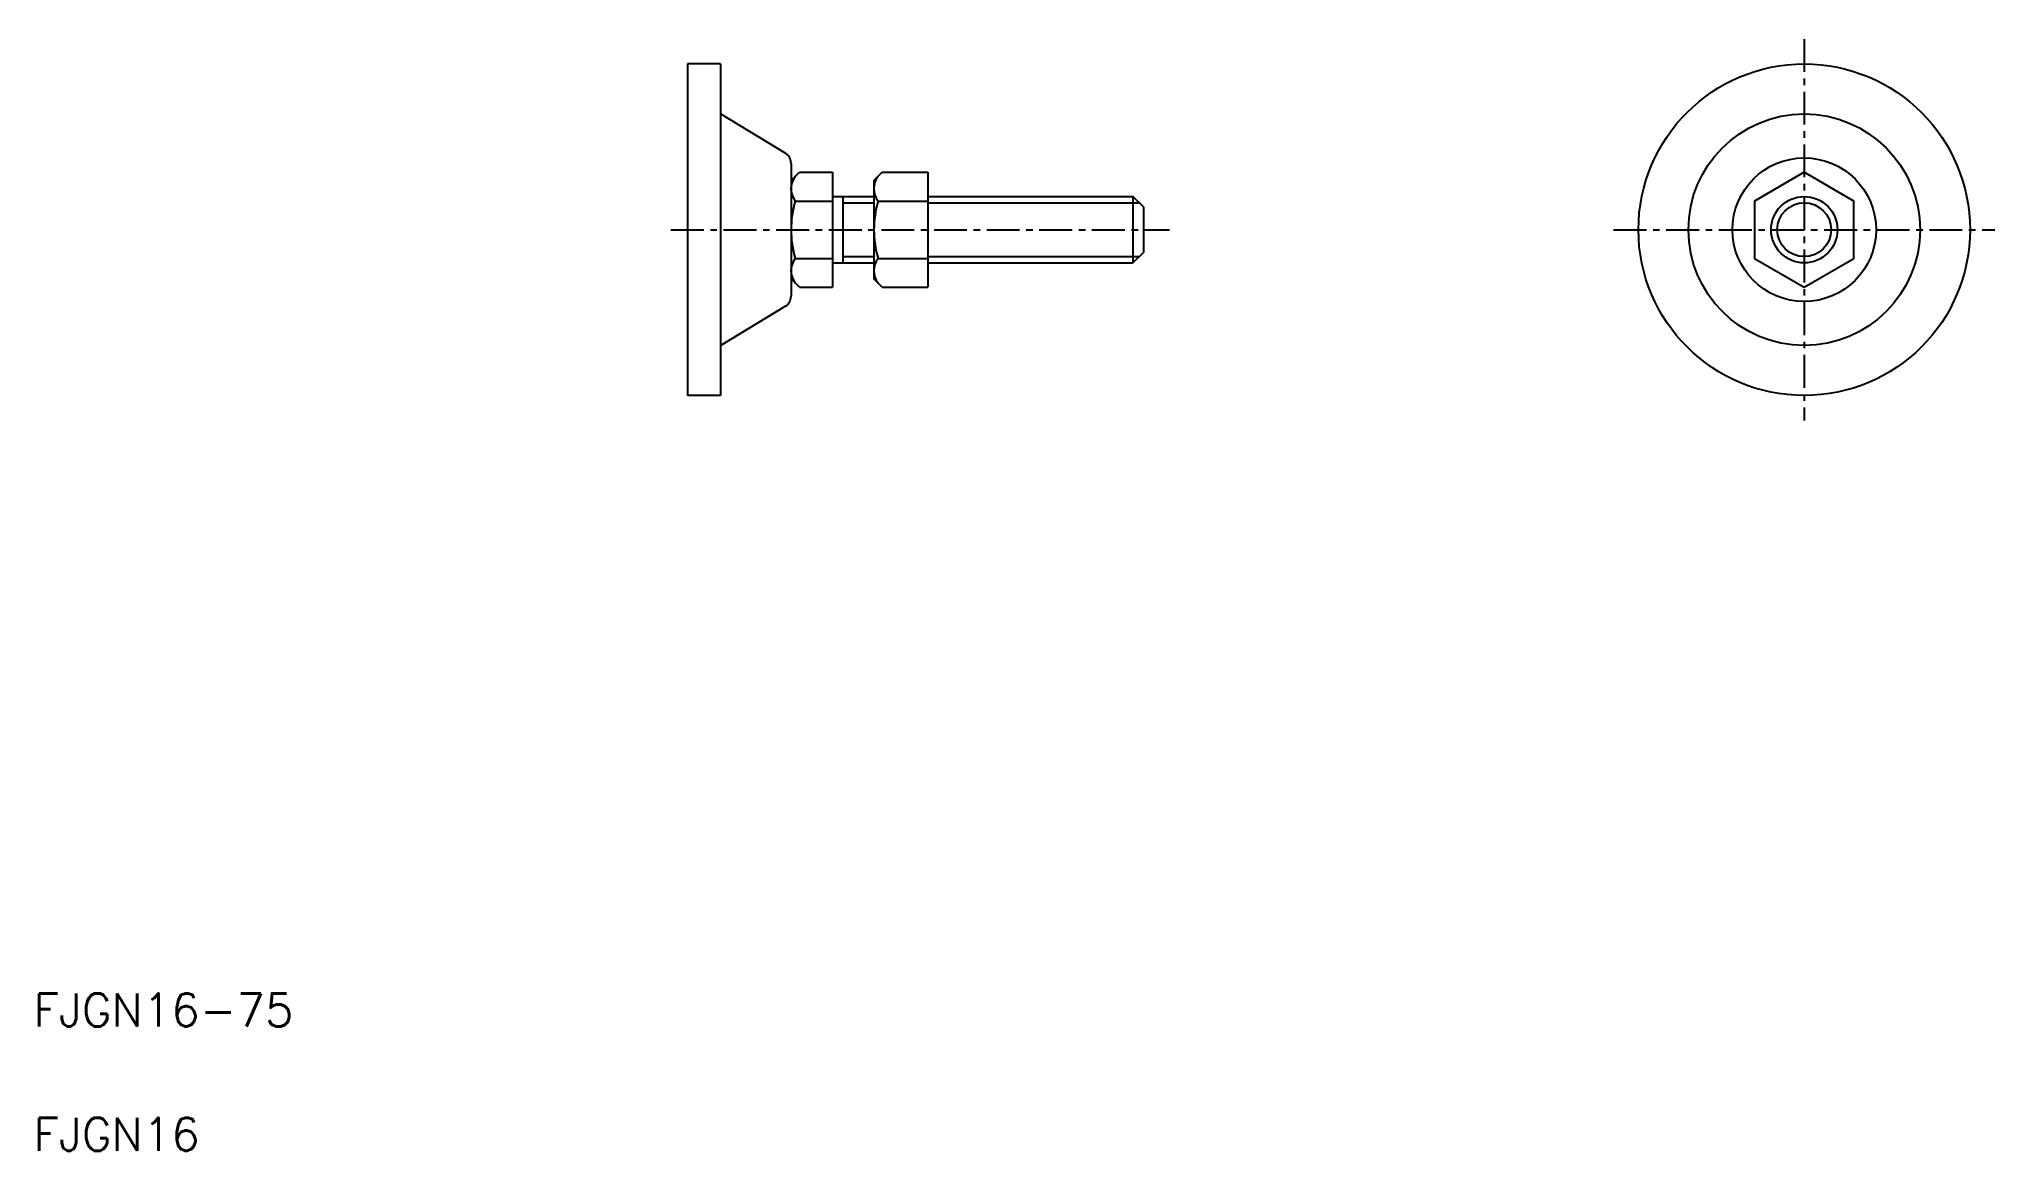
# Model space of a CAD drawing. Extents: x 21 to 493, y 20 to 288.
import ezdxf

# ---------------------------------------------------------------- set-up
doc = ezdxf.new("R2010")
doc.units = 0
doc.header["$LTSCALE"] = 0.25
doc.linetypes.add('CENTER', pattern=[50.8, 31.75, -6.35, 6.35, -6.35])
doc.layers.get('0').update_dxf_attribs({"linetype": 'CONTINUOUS'})
doc.layers.add('CENTER', color=1, linetype='CENTER')
doc.styles.get("Standard").update_dxf_attribs({"font": 'txt', "bigfont": 'BIGFONT'})

msp = doc.modelspace()

# ---------------------------------------------------------------- linework, layer by layer
at = {"color": 7, "linetype": 'CONTINUOUS'}
for p, q in [((177.81, 282.29), (177.81, 202.29)), ((185.81, 282.29), (177.81, 282.29)), ((185.81, 282.29), (185.81, 202.29)), ((201.56, 260.68), (185.81, 270.23)), ((202.81, 258.25), (202.81, 226.32)), ((202.81, 254.14), (204.81, 256.14)), ((204.81, 256.14), (212.81, 256.14)), ((212.81, 256.14), (212.81, 228.43)), ((222.81, 254.14), (224.81, 256.14)), ((224.81, 256.14), (235.81, 256.14)), ((235.81, 256.14), (235.81, 228.43)), ((212.81, 250.29), (222.81, 250.29)), ((215.31, 250.29), (215.31, 234.29)), ((222.81, 254.14), (222.81, 230.43)), ((235.81, 250.29), (285.31, 250.29)), ((248.18, 250.29), (248.18, 250.29)), ((260.56, 250.29), (260.56, 250.29)), ((287.81, 247.79), (285.31, 250.29)), ((285.31, 250.29), (285.31, 234.29)), ((203.81, 249.21), (212.81, 249.21)), ((215.31, 248.79), (222.81, 248.79)), ((223.81, 249.21), (235.81, 249.21)), ((287.81, 247.79), (287.81, 236.79)), ((285.31, 234.29), (287.81, 236.79)), ((203.81, 235.36), (212.81, 235.36)), ((212.81, 234.29), (222.81, 234.29)), ((215.31, 235.79), (222.81, 235.79)), ((223.81, 235.36), (235.81, 235.36)), ((235.81, 234.29), (285.31, 234.29)), ((204.81, 228.43), (202.81, 230.43)), ((204.81, 228.43), (212.81, 228.43)), ((224.81, 228.43), (222.81, 230.43)), ((224.81, 228.43), (235.81, 228.43)), ((185.81, 214.34), (201.56, 223.89)), ((185.81, 202.29), (177.81, 202.29)), ((177.81, 202.29), (177.81, 202.29))]:
    msp.add_line(p, q, dxfattribs=at)
at = {"color": 3, "linetype": 'CONTINUOUS'}
for p, q in [((235.81, 248.79), (286.81, 248.79)), ((235.81, 235.79), (286.81, 235.79))]:
    msp.add_line(p, q, dxfattribs=at)
at = {"color": 7, "linetype": 'CONTINUOUS'}
msp.add_lwpolyline([(447.27, 228.43), (459.27, 235.36), (459.27, 249.21), (447.27, 256.14), (435.27, 249.21), (435.27, 235.36), (447.27, 228.43)], dxfattribs=at)
for radius in [40, 27.94, 17.33, 8]:
    msp.add_circle((447.27, 242.29), radius, dxfattribs=at)
at = {"color": 3, "linetype": 'CONTINUOUS'}
msp.add_circle((447.27, 242.29), 6.5, dxfattribs=at)
at = {"color": 7, "linetype": 'CONTINUOUS'}
for centre, radius, start, end in [((199.81, 258.25), 3, 0, 54.293), ((207.58, 252.18), 4.79, 141.809, 218.191), ((227.58, 252.18), 4.79, 141.809, 218.191), ((227.31, 242.29), 24.5, 163.574, 196.426), ((247.31, 242.29), 24.5, 163.574, 196.426), ((207.58, 232.39), 4.79, 141.809, 218.191), ((227.58, 232.39), 4.79, 141.809, 218.191), ((199.81, 226.32), 3, 305.7067, 0)]:
    msp.add_arc(centre, radius, start, end, dxfattribs=at)
at = {"layer": 'CENTER', "color": 1, "linetype": 'CENTER'}
for p, q in [((447.27, 288.29), (447.27, 196.29)), ((173.81, 242.29), (294.15, 242.29)), ((401.27, 242.29), (493.27, 242.29))]:
    msp.add_line(p, q, dxfattribs=at)

# ---------------------------------------------------------------- texts
at = {"color": 7, "linetype": 'CONTINUOUS'}
for s, p in [('FJGN16-75', (20, 50)), ('FJGN16', (20, 20))]:
    msp.add_text(s, height=8, dxfattribs=at).set_placement(p)

doc.saveas('drawing.dxf')
